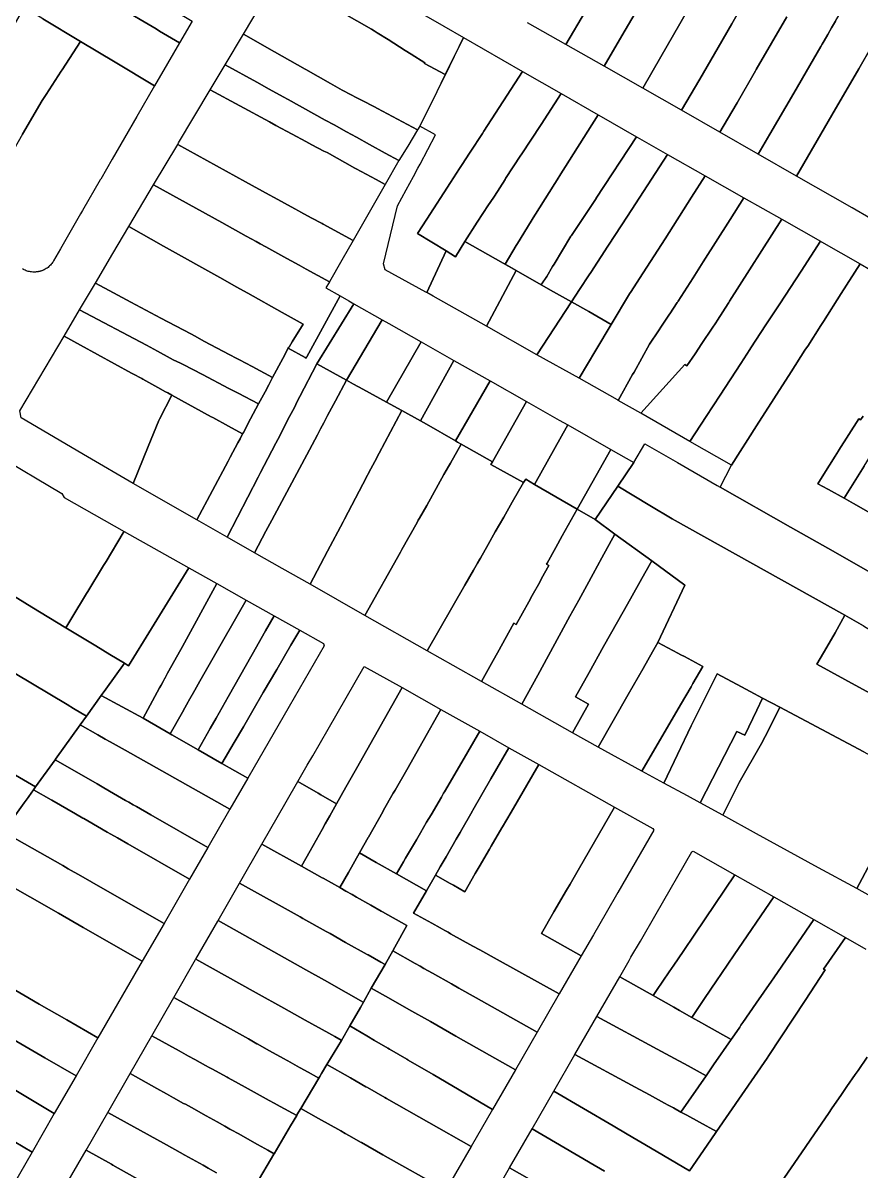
# Model space of a CAD drawing. Header units: metres. Extents: x 3 to 1005126, y 39 to 4383651.
# Drawn here: x 490792.5 to 490904.7, y 4370955.4 to 4371109.2 of the extents above; entities that cross this region are included whole.
import ezdxf

# ---------------------------------------------------------------- set-up
doc = ezdxf.new("R2010")
doc.units = ezdxf.units.M
doc.header["$MEASUREMENT"] = 0
doc.layers.add('TM_Llucmajor', color=7, linetype='Continuous')

msp = doc.modelspace()

# ---------------------------------------------------------------- linework, layer by layer
at = {"layer": 'TM_Llucmajor', "linetype": 'Continuous', "flags": 128}
for points in [[(490826.63, 4371115.44), (490829.86, 4371120.86), (490838.42, 4371116.37), (490838.63, 4371116.26), (490842.03, 4371113.41), (490842.31, 4371113.18), (490842.8, 4371112.2), (490844.04, 4371111.49), (490848.85, 4371108.73), (490851.48, 4371107.22), (490849.04, 4371102.25), (490846.26, 4371103.74), (490846.31, 4371103.84), (490844.49, 4371104.99), (490843.7, 4371105.49), (490841.4, 4371106.94), (490839.95, 4371107.86), (490839.51, 4371108.14), (490839.16, 4371108.34), (490835.24, 4371110.56), (490835.13, 4371110.62), (490826.63, 4371115.44)], [(490796.01, 4371116.86), (490795.61, 4371117.1), (490797.52, 4371120.02), (490799.53, 4371118.81), (490800.62, 4371118.16), (490802.41, 4371117.08), (490804.02, 4371116.11), (490806.53, 4371114.6), (490815.14, 4371109.42), (490813.46, 4371106.51), (490810.8, 4371108.09), (490810.33, 4371108.37), (490805.31, 4371111.35), (490804.67, 4371111.73), (490802.2, 4371113.19), (490800.65, 4371114.11), (490799.71, 4371114.67), (490798.75, 4371115.23), (490798.52, 4371115.37), (490797.76, 4371115.82), (490796.01, 4371116.86)], [(490896.07, 4371088.66), (490890.96, 4371091.59), (490892.52, 4371094.28), (490895.7, 4371099.77), (490897.86, 4371103.49), (490899.32, 4371106), (490899.5, 4371106.32), (490899.77, 4371106.79), (490900.25, 4371107.61), (490900.78, 4371108.54), (490901.29, 4371109.41), (490906, 4371117.54), (490906.64, 4371118.65), (490907.38, 4371118.22), (490909.54, 4371116.97), (490911.76, 4371115.69), (490910.86, 4371114.13), (490907.23, 4371107.88), (490906.38, 4371106.43), (490906, 4371105.77), (490904.6, 4371103.36), (490904.42, 4371103.04), (490900.8, 4371096.81), (490896.07, 4371088.66)], [(490795.18, 4371109.74), (490792.7, 4371111.24), (490794.57, 4371114.42), (490796.01, 4371116.86), (490797.76, 4371115.82), (490798.52, 4371115.37), (490798.75, 4371115.23), (490799.71, 4371114.67), (490800.65, 4371114.11), (490802.2, 4371113.19), (490804.67, 4371111.73), (490805.31, 4371111.35), (490810.33, 4371108.37), (490810.8, 4371108.09), (490813.46, 4371106.51), (490811.87, 4371103.76), (490810.12, 4371100.73), (490804.83, 4371103.92), (490800.22, 4371106.7), (490795.18, 4371109.74)], [(490819.57, 4371103.56), (490822.02, 4371107.67), (490826.18, 4371105.31), (490830.29, 4371102.98), (490830.39, 4371102.92), (490833.66, 4371101.06), (490835.25, 4371100.16), (490836.45, 4371099.54), (490837.14, 4371099.19), (490837.91, 4371098.79), (490839.59, 4371097.93), (490839.99, 4371097.72), (490845.35, 4371094.86), (490844.02, 4371092.66), (490842.84, 4371090.73), (490840.98, 4371091.75), (490838.9, 4371092.9), (490837.15, 4371093.87), (490835.81, 4371094.61), (490834.16, 4371095.52), (490832.99, 4371096.16), (490831.43, 4371097.02), (490828.03, 4371098.9), (490827.35, 4371099.27), (490825.47, 4371100.31), (490823.81, 4371101.22), (490819.57, 4371103.56)], [(490846.56, 4371073.05), (490846.54, 4371073.06), (490846.43, 4371073.12), (490841, 4371076.11), (490840.8, 4371076.91), (490842.64, 4371084.69), (490843.81, 4371086.83), (490844.79, 4371088.62), (490845.39, 4371089.71), (490845.68, 4371090.27), (490847.73, 4371094.18), (490845.66, 4371095.33), (490847.34, 4371098.74), (490849.06, 4371102.24), (490851.5, 4371107.21), (490859.41, 4371102.67), (490854.21, 4371094.68), (490854.02, 4371094.38), (490852.4, 4371091.88), (490852.3, 4371091.73), (490851.31, 4371090.2), (490850.96, 4371089.67), (490849.75, 4371087.8), (490846.56, 4371082.9), (490845.31, 4371080.98), (490849.15, 4371078.63), (490846.56, 4371073.05)], [(490817.59, 4371100.22), (490819.57, 4371103.56), (490823.81, 4371101.22), (490825.47, 4371100.31), (490827.35, 4371099.27), (490828.03, 4371098.9), (490831.43, 4371097.02), (490832.99, 4371096.16), (490834.16, 4371095.52), (490835.81, 4371094.61), (490837.15, 4371093.87), (490838.9, 4371092.9), (490840.98, 4371091.75), (490842.84, 4371090.73), (490841.01, 4371087.54), (490839.79, 4371088.2), (490837.12, 4371089.64), (490836.94, 4371089.74), (490833.22, 4371091.8), (490832.8, 4371091.99), (490831.2, 4371092.85), (490830.37, 4371093.3), (490828.54, 4371094.29), (490826.38, 4371095.46), (490825.53, 4371095.92), (490817.59, 4371100.22)], [(490849.15, 4371078.63), (490845.31, 4371080.98), (490846.56, 4371082.9), (490849.75, 4371087.8), (490850.96, 4371089.67), (490851.31, 4371090.2), (490852.3, 4371091.73), (490852.4, 4371091.88), (490854.02, 4371094.38), (490854.21, 4371094.68), (490859.41, 4371102.67), (490864.56, 4371099.72), (490861.87, 4371095.58), (490859.22, 4371091.51), (490859.18, 4371091.45), (490857.13, 4371088.32), (490857.08, 4371088.22), (490855.62, 4371085.98), (490855.06, 4371085.12), (490854.84, 4371084.79), (490853.34, 4371082.48), (490851.67, 4371079.91), (490850.43, 4371077.85), (490849.15, 4371078.63)], [(490813.22, 4371092.88), (490813.35, 4371093.1), (490817.59, 4371100.22), (490825.53, 4371095.92), (490826.38, 4371095.46), (490828.54, 4371094.29), (490830.37, 4371093.3), (490831.2, 4371092.85), (490832.8, 4371091.99), (490833.22, 4371091.8), (490836.94, 4371089.74), (490837.12, 4371089.64), (490839.79, 4371088.2), (490841.01, 4371087.54), (490836.7, 4371080.02), (490832.69, 4371082.22), (490832.55, 4371082.29), (490831.09, 4371083.09), (490829.71, 4371083.85), (490829.41, 4371084.01), (490828.89, 4371084.29), (490826.13, 4371085.81), (490825.46, 4371086.17), (490822.29, 4371087.91), (490813.22, 4371092.88)], [(490864.31, 4371088.6), (490864.25, 4371088.51), (490861.11, 4371083.55), (490861.04, 4371083.44), (490858.7, 4371079.65), (490858.53, 4371079.37), (490857.09, 4371076.88), (490857.07, 4371076.85), (490856.81, 4371076.99), (490851.67, 4371079.91), (490853.34, 4371082.48), (490854.84, 4371084.79), (490855.06, 4371085.12), (490855.62, 4371085.98), (490857.08, 4371088.22), (490857.13, 4371088.32), (490859.18, 4371091.45), (490859.22, 4371091.51), (490861.87, 4371095.58), (490864.56, 4371099.72), (490869.54, 4371096.87), (490864.31, 4371088.6)], [(490864.31, 4371088.6), (490869.54, 4371096.87), (490869.62, 4371096.82), (490874.67, 4371093.92), (490869.25, 4371085.71), (490869.23, 4371085.68), (490865.94, 4371080.7), (490865.88, 4371080.6), (490863.63, 4371076.88), (490863.42, 4371076.53), (490862.63, 4371075.23), (490861.91, 4371074.15), (490861.89, 4371074.11), (490858.56, 4371076), (490857.07, 4371076.85), (490857.09, 4371076.88), (490858.53, 4371079.37), (490858.7, 4371079.65), (490861.04, 4371083.44), (490861.11, 4371083.55), (490864.25, 4371088.51), (490864.31, 4371088.6)], [(490862.63, 4371075.23), (490863.42, 4371076.53), (490863.63, 4371076.88), (490865.88, 4371080.6), (490865.94, 4371080.7), (490869.23, 4371085.68), (490869.25, 4371085.71), (490874.67, 4371093.92), (490874.76, 4371093.87), (490878.82, 4371091.56), (490873.43, 4371083.29), (490870.89, 4371079.41), (490870.81, 4371079.27), (490868.52, 4371075.76), (490868.31, 4371075.44), (490867.04, 4371073.49), (490865.94, 4371071.82), (490863.53, 4371073.18), (490861.89, 4371074.11), (490862.63, 4371075.23)], [(490810, 4371087.48), (490813.22, 4371092.88), (490822.29, 4371087.91), (490825.46, 4371086.17), (490826.13, 4371085.81), (490828.89, 4371084.29), (490829.41, 4371084.01), (490829.71, 4371083.85), (490831.09, 4371083.09), (490832.55, 4371082.29), (490832.69, 4371082.22), (490836.7, 4371080.02), (490835.19, 4371077.38), (490833.53, 4371074.49), (490830.43, 4371076.2), (490829.48, 4371076.72), (490828.4, 4371077.32), (490827.83, 4371077.64), (490825.02, 4371079.19), (490824.25, 4371079.61), (490823.73, 4371079.9), (490822.4, 4371080.63), (490819.14, 4371082.43), (490810, 4371087.48)], [(490865.94, 4371071.82), (490867.04, 4371073.49), (490868.31, 4371075.44), (490868.52, 4371075.76), (490870.81, 4371079.27), (490870.89, 4371079.41), (490873.43, 4371083.29), (490878.82, 4371091.56), (490883.85, 4371088.7), (490882.03, 4371085.84), (490878.48, 4371080.24), (490876.03, 4371076.46), (490875.06, 4371074.95), (490873.94, 4371073.22), (490873.73, 4371072.87), (490871.28, 4371068.79), (490868.25, 4371070.51), (490865.94, 4371071.82)], [(490866.96, 4371061.58), (490869.21, 4371065.34), (490871.28, 4371068.79), (490873.73, 4371072.87), (490873.94, 4371073.22), (490875.06, 4371074.95), (490876.03, 4371076.46), (490878.48, 4371080.24), (490882.03, 4371085.84), (490883.85, 4371088.7), (490889.04, 4371085.75), (490887.18, 4371082.83), (490883.58, 4371077.16), (490882.23, 4371075.04), (490880.25, 4371071.92), (490880.18, 4371071.82), (490880.11, 4371071.72), (490879.11, 4371070.21), (490879.07, 4371070.15), (490878, 4371068.55), (490877.59, 4371067.94), (490876.39, 4371066.14), (490874.32, 4371062.42), (490874.13, 4371062.08), (490872.22, 4371058.62), (490872.1, 4371058.69), (490866.96, 4371061.58)], [(490806.68, 4371081.9), (490810, 4371087.48), (490819.14, 4371082.43), (490822.4, 4371080.63), (490823.73, 4371079.9), (490824.25, 4371079.61), (490825.02, 4371079.19), (490827.83, 4371077.64), (490828.4, 4371077.32), (490829.48, 4371076.72), (490830.43, 4371076.2), (490833.53, 4371074.49), (490833.07, 4371073.68), (490834.97, 4371072.61), (490830.53, 4371064.44), (490830.44, 4371064.28), (490830.28, 4371064.37), (490828.02, 4371065.61), (490828.11, 4371065.74), (490828.17, 4371065.83), (490828.57, 4371066.48), (490830.03, 4371068.81), (490827.2, 4371070.39), (490822.63, 4371072.96), (490821.04, 4371073.85), (490819.27, 4371074.84), (490811.34, 4371079.29), (490806.68, 4371081.9)], [(490872.22, 4371058.62), (490874.13, 4371062.08), (490874.32, 4371062.42), (490876.39, 4371066.14), (490877.59, 4371067.94), (490878, 4371068.55), (490879.07, 4371070.15), (490879.11, 4371070.21), (490880.11, 4371071.72), (490880.18, 4371071.82), (490880.25, 4371071.92), (490882.23, 4371075.04), (490883.58, 4371077.16), (490887.18, 4371082.83), (490889.04, 4371085.75), (490894.11, 4371082.87), (490887.12, 4371071.91), (490887.02, 4371071.75), (490886.92, 4371071.59), (490885.5, 4371069.36), (490885.26, 4371069), (490884.78, 4371068.28), (490883.42, 4371066.25), (490882.5, 4371064.87), (490881.41, 4371063.25), (490881.14, 4371063.41), (490875.22, 4371056.9), (490872.22, 4371058.62)], [(490802.2, 4371074.32), (490804.54, 4371078.28), (490806.68, 4371081.9), (490811.34, 4371079.29), (490819.27, 4371074.84), (490821.04, 4371073.85), (490822.63, 4371072.96), (490827.2, 4371070.39), (490830.03, 4371068.81), (490828.57, 4371066.48), (490828.17, 4371065.83), (490828.11, 4371065.74), (490828.02, 4371065.61), (490827.28, 4371064.22), (490825.93, 4371061.68), (490823.2, 4371063.14), (490821.52, 4371064.03), (490821.05, 4371064.28), (490820.22, 4371064.72), (490816.74, 4371066.57), (490815.54, 4371067.22), (490814.97, 4371067.52), (490810.97, 4371069.65), (490806.97, 4371071.78), (490804.62, 4371073.03), (490802.2, 4371074.32)], [(490875.22, 4371056.9), (490881.14, 4371063.41), (490881.41, 4371063.25), (490882.5, 4371064.87), (490883.42, 4371066.25), (490884.78, 4371068.28), (490885.26, 4371069), (490885.5, 4371069.36), (490886.92, 4371071.59), (490887.02, 4371071.75), (490887.12, 4371071.91), (490894.11, 4371082.87), (490899.29, 4371079.93), (490896.68, 4371075.92), (490893.84, 4371071.57), (490891.98, 4371068.73), (490889.98, 4371065.65), (490889.83, 4371065.42), (490888.63, 4371063.58), (490885.85, 4371059.32), (490883.97, 4371056.44), (490881.81, 4371053.12), (490875.22, 4371056.9)], [(490851.67, 4371079.91), (490856.81, 4371076.99), (490858.56, 4371076), (490854.56, 4371068.55), (490847.43, 4371072.56), (490846.56, 4371073.05), (490849.15, 4371078.63), (490850.43, 4371077.85), (490851.67, 4371079.91)], [(490881.81, 4371053.12), (490883.97, 4371056.44), (490885.85, 4371059.32), (490888.63, 4371063.58), (490889.83, 4371065.42), (490889.98, 4371065.65), (490891.98, 4371068.73), (490893.84, 4371071.57), (490896.68, 4371075.92), (490899.29, 4371079.93), (490899.44, 4371079.84), (490904.61, 4371076.91), (490902.06, 4371072.93), (490899.68, 4371069.2), (490899.33, 4371068.65), (490897.58, 4371065.9), (490897.42, 4371065.66), (490897.21, 4371065.33), (490895.35, 4371062.43), (490890.73, 4371055.21), (490889.56, 4371053.37), (490888.53, 4371051.77), (490887.36, 4371049.94), (490881.81, 4371053.12)], [(490854.56, 4371068.55), (490858.56, 4371076), (490861.89, 4371074.11), (490863.53, 4371073.18), (490865.94, 4371071.82), (490861.33, 4371064.74), (490854.56, 4371068.55)], [(490800.08, 4371070.73), (490802.2, 4371074.32), (490804.62, 4371073.03), (490806.97, 4371071.78), (490810.97, 4371069.65), (490814.97, 4371067.52), (490815.54, 4371067.22), (490816.74, 4371066.57), (490820.22, 4371064.72), (490821.05, 4371064.28), (490821.52, 4371064.03), (490823.2, 4371063.14), (490825.93, 4371061.68), (490825.42, 4371060.71), (490824.92, 4371059.77), (490824.05, 4371058.14), (490821.31, 4371059.58), (490820.07, 4371060.23), (490816.56, 4371062.08), (490813.97, 4371063.43), (490813.62, 4371063.61), (490812.63, 4371064.05), (490812.22, 4371064.27), (490810.53, 4371065.2), (490809.04, 4371066.03), (490800.08, 4371070.73)], [(490815.8, 4371042.61), (490819.98, 4371050.47), (490820.27, 4371051.01), (490821.29, 4371052.95), (490821.57, 4371053.46), (490821.92, 4371054.12), (490822.02, 4371054.31), (490822.99, 4371056.13), (490824.05, 4371058.14), (490824.92, 4371059.77), (490825.42, 4371060.71), (490825.93, 4371061.68), (490827.28, 4371064.22), (490828.02, 4371065.61), (490830.28, 4371064.37), (490830.44, 4371064.28), (490830.53, 4371064.44), (490834.97, 4371072.61), (490836.13, 4371071.95), (490836.81, 4371071.57), (490831.86, 4371063.5), (490829.59, 4371059.12), (490829.24, 4371058.45), (490828.84, 4371057.68), (490828.41, 4371056.85), (490827.99, 4371056.04), (490827.74, 4371055.56), (490826.61, 4371053.38), (490826.36, 4371052.9), (490825.29, 4371050.83), (490824.32, 4371048.96), (490823.99, 4371048.34), (490819.83, 4371040.31), (490815.8, 4371042.61)], [(490831.86, 4371063.5), (490836.81, 4371071.57), (490840.59, 4371069.42), (490835.83, 4371061.32), (490831.86, 4371063.5)], [(490861.33, 4371064.74), (490865.94, 4371071.82), (490868.25, 4371070.51), (490871.28, 4371068.79), (490869.21, 4371065.34), (490866.96, 4371061.58), (490861.33, 4371064.74)], [(490798, 4371067.23), (490800.08, 4371070.73), (490809.04, 4371066.03), (490810.53, 4371065.2), (490812.22, 4371064.27), (490812.63, 4371064.05), (490813.62, 4371063.61), (490813.97, 4371063.43), (490816.56, 4371062.08), (490820.07, 4371060.23), (490821.31, 4371059.58), (490824.05, 4371058.14), (490822.99, 4371056.13), (490822.02, 4371054.31), (490821.92, 4371054.12), (490820.01, 4371055.17), (490817.92, 4371056.31), (490817.72, 4371056.42), (490812.44, 4371059.31), (490811.88, 4371059.62), (490811.58, 4371059.78), (490810.56, 4371060.34), (490808.54, 4371061.45), (490808.4, 4371061.53), (490807.23, 4371062.17), (490807.04, 4371062.28), (490800.19, 4371066.03), (490798, 4371067.23)], [(490835.83, 4371061.32), (490840.59, 4371069.42), (490841.47, 4371068.92), (490845.84, 4371066.45), (490841.18, 4371058.38), (490838.03, 4371060.11), (490836.78, 4371060.8), (490835.83, 4371061.32)], [(490902.45, 4371045.5), (490905.13, 4371049.81), (490906, 4371051.21), (490906.22, 4371051.57), (490906.4, 4371051.85), (490907.26, 4371053.23), (490908.11, 4371054.59), (490909.05, 4371056.1), (490911.97, 4371060.8), (490912.24, 4371060.63), (490917.76, 4371069.45), (490924.33, 4371065.69), (490919.32, 4371057.91), (490916.28, 4371053.2), (490915.56, 4371052.09), (490914.02, 4371049.7), (490912.65, 4371047.58), (490910.16, 4371043.72), (490908.97, 4371041.87), (490906, 4371043.52), (490903.69, 4371044.81), (490902.45, 4371045.5)], [(490801.15, 4371051.07), (490792.26, 4371056.3), (490792.09, 4371057.23), (490798, 4371067.23), (490800.19, 4371066.03), (490807.04, 4371062.28), (490807.23, 4371062.17), (490808.4, 4371061.53), (490808.54, 4371061.45), (490810.56, 4371060.34), (490811.58, 4371059.78), (490811.88, 4371059.62), (490812.44, 4371059.31), (490810.77, 4371056.09), (490810.69, 4371055.93), (490809.29, 4371052.46), (490807.27, 4371047.47), (490801.15, 4371051.07)], [(490841.18, 4371058.38), (490845.84, 4371066.45), (490850.19, 4371063.98), (490845.71, 4371055.89), (490843.22, 4371057.26), (490841.18, 4371058.38)], [(490819.83, 4371040.31), (490823.99, 4371048.34), (490824.32, 4371048.96), (490825.29, 4371050.83), (490826.36, 4371052.9), (490826.61, 4371053.38), (490827.74, 4371055.56), (490827.99, 4371056.04), (490828.41, 4371056.85), (490828.84, 4371057.68), (490829.24, 4371058.45), (490829.59, 4371059.12), (490831.86, 4371063.5), (490835.83, 4371061.32), (490834.36, 4371058.57), (490833.3, 4371056.58), (490832.78, 4371055.61), (490832.35, 4371054.81), (490831.92, 4371054), (490830.5, 4371051.33), (490828.18, 4371047), (490825.82, 4371042.58), (490825.03, 4371041.09), (490823.5, 4371038.22), (490819.83, 4371040.31)], [(490845.71, 4371055.89), (490850.19, 4371063.98), (490855.07, 4371061.22), (490850.42, 4371053.2), (490846.53, 4371055.42), (490845.71, 4371055.89)], [(490823.5, 4371038.22), (490825.03, 4371041.09), (490825.82, 4371042.58), (490828.18, 4371047), (490830.5, 4371051.33), (490831.92, 4371054), (490832.35, 4371054.81), (490832.78, 4371055.61), (490833.3, 4371056.58), (490834.36, 4371058.57), (490835.83, 4371061.32), (490836.78, 4371060.8), (490838.03, 4371060.11), (490841.18, 4371058.38), (490843.22, 4371057.26), (490840.21, 4371051.55), (490839.62, 4371050.44), (490839.09, 4371049.43), (490838.25, 4371047.84), (490838.22, 4371047.78), (490838.01, 4371047.38), (490835.56, 4371042.73), (490835.36, 4371042.35), (490833.29, 4371038.43), (490830.95, 4371033.99), (490827.19, 4371036.12), (490823.5, 4371038.22)], [(490850.42, 4371053.2), (490855.07, 4371061.22), (490859.91, 4371058.48), (490855.36, 4371050.37), (490851.17, 4371052.77), (490850.7, 4371053.04), (490850.42, 4371053.2)], [(490807.27, 4371047.47), (490809.29, 4371052.46), (490810.69, 4371055.93), (490810.77, 4371056.09), (490812.44, 4371059.31), (490817.72, 4371056.42), (490817.92, 4371056.31), (490820.01, 4371055.17), (490821.92, 4371054.12), (490821.57, 4371053.46), (490821.29, 4371052.95), (490820.27, 4371051.01), (490819.98, 4371050.47), (490815.8, 4371042.61), (490807.27, 4371047.47)], [(490830.95, 4371033.99), (490833.29, 4371038.43), (490835.36, 4371042.35), (490835.56, 4371042.73), (490838.01, 4371047.38), (490838.22, 4371047.78), (490838.25, 4371047.84), (490839.09, 4371049.43), (490839.62, 4371050.44), (490840.21, 4371051.55), (490843.22, 4371057.26), (490845.71, 4371055.89), (490846.53, 4371055.42), (490850.42, 4371053.2), (490850.7, 4371053.04), (490851.17, 4371052.77), (490849.73, 4371050.21), (490849.49, 4371049.78), (490848.87, 4371048.68), (490846.56, 4371044.56), (490846.08, 4371043.71), (490845.59, 4371042.83), (490845.44, 4371042.57), (490845.28, 4371042.28), (490843.24, 4371038.66), (490843.04, 4371038.3), (490838.28, 4371029.82), (490830.95, 4371033.99)], [(490855.17, 4371050.04), (490855.36, 4371050.37), (490859.91, 4371058.48), (490864.31, 4371055.98), (490865.46, 4371055.33), (490861, 4371047.37), (490859.82, 4371048.05), (490859.52, 4371047.6), (490855.17, 4371050.04)], [(490861, 4371047.37), (490865.46, 4371055.33), (490871.23, 4371052.06), (490866.7, 4371044.06), (490861, 4371047.37)], [(490838.28, 4371029.82), (490843.04, 4371038.3), (490843.24, 4371038.66), (490845.28, 4371042.28), (490845.44, 4371042.57), (490845.59, 4371042.83), (490846.08, 4371043.71), (490846.56, 4371044.56), (490848.87, 4371048.68), (490849.49, 4371049.78), (490849.73, 4371050.21), (490851.17, 4371052.77), (490855.36, 4371050.37), (490855.17, 4371050.04), (490859.52, 4371047.6), (490858.02, 4371044.98), (490856.88, 4371042.98), (490855.75, 4371040.99), (490854.78, 4371039.3), (490853.75, 4371037.49), (490853.66, 4371037.34), (490853.36, 4371036.82), (490852.83, 4371035.89), (490851.66, 4371033.85), (490846.64, 4371025.06), (490838.28, 4371029.82)], [(490790.14, 4371033.1), (490781.04, 4371038.7), (490785.14, 4371045.54), (490788.65, 4371051.38), (490788.94, 4371051.33), (490797.7, 4371046.16), (490798, 4371045.62), (490806.06, 4371041.07), (490805.93, 4371040.86), (490803.63, 4371037.04), (490803.31, 4371036.52), (490801.2, 4371033.04), (490801.02, 4371032.75), (490800.09, 4371031.21), (490800, 4371031.06), (490798.25, 4371028.17), (490793.69, 4371030.94), (490790.29, 4371033.01), (490790.14, 4371033.1)], [(490866.7, 4371044.06), (490871.23, 4371052.06), (490874.31, 4371050.32), (490872.14, 4371047.13), (490869.1, 4371042.67), (490866.7, 4371044.06)], [(490846.64, 4371025.06), (490851.66, 4371033.85), (490852.83, 4371035.89), (490853.36, 4371036.82), (490853.66, 4371037.34), (490853.75, 4371037.49), (490854.78, 4371039.3), (490855.75, 4371040.99), (490856.88, 4371042.98), (490858.02, 4371044.98), (490859.52, 4371047.6), (490859.82, 4371048.05), (490861, 4371047.37), (490866.7, 4371044.06), (490864.71, 4371040.46), (490863.86, 4371038.92), (490862.7, 4371036.82), (490862.61, 4371036.66), (490862.92, 4371036.49), (490861.95, 4371034.74), (490861.7, 4371034.29), (490860.7, 4371032.49), (490860.24, 4371031.65), (490858.54, 4371028.59), (490858.23, 4371028.77), (490856.04, 4371024.8), (490855.48, 4371023.79), (490853.92, 4371020.96), (490850.11, 4371023.11), (490846.64, 4371025.06)], [(490853.92, 4371020.96), (490855.48, 4371023.79), (490856.04, 4371024.8), (490858.23, 4371028.77), (490858.54, 4371028.59), (490860.24, 4371031.65), (490860.7, 4371032.49), (490861.7, 4371034.29), (490861.95, 4371034.74), (490862.92, 4371036.49), (490862.61, 4371036.66), (490862.7, 4371036.82), (490863.86, 4371038.92), (490864.71, 4371040.46), (490866.7, 4371044.06), (490869.1, 4371042.67), (490871.76, 4371040.72), (490870.02, 4371037.53), (490868.85, 4371035.39), (490867.99, 4371033.81), (490866.93, 4371031.88), (490865.74, 4371029.7), (490861.43, 4371021.82), (490859.3, 4371017.92), (490853.92, 4371020.96)], [(490802.25, 4371025.74), (490798.25, 4371028.17), (490800, 4371031.06), (490800.09, 4371031.21), (490801.02, 4371032.75), (490801.2, 4371033.04), (490803.31, 4371036.52), (490803.63, 4371037.04), (490805.93, 4371040.86), (490806.06, 4371041.07), (490814.71, 4371036.18), (490809.71, 4371028.05), (490806.65, 4371023.06), (490806.08, 4371023.41), (490804.14, 4371024.59), (490802.25, 4371025.74)], [(490859.3, 4371017.92), (490861.43, 4371021.82), (490865.74, 4371029.7), (490866.93, 4371031.88), (490867.99, 4371033.81), (490868.85, 4371035.39), (490870.02, 4371037.53), (490871.76, 4371040.72), (490876.69, 4371037.11), (490875.78, 4371035.49), (490873.43, 4371031.31), (490872.11, 4371028.97), (490870.25, 4371025.66), (490868.3, 4371022.18), (490866.47, 4371018.93), (490868.23, 4371017.94), (490866.07, 4371014.11), (490859.3, 4371017.92)], [(490781.39, 4371027.98), (490776.34, 4371030.97), (490781.04, 4371038.7), (490790.14, 4371033.1), (490790.29, 4371033.01), (490793.69, 4371030.94), (490798.25, 4371028.17), (490802.25, 4371025.74), (490804.14, 4371024.59), (490806.08, 4371023.41), (490803.58, 4371019.92), (490802.99, 4371019.1), (490801.01, 4371016.34), (490799.29, 4371017.36), (490798.41, 4371017.88), (490789.1, 4371023.4), (490785.21, 4371025.71), (490781.39, 4371027.98)], [(490866.07, 4371014.11), (490868.23, 4371017.94), (490866.47, 4371018.93), (490868.3, 4371022.18), (490870.25, 4371025.66), (490872.11, 4371028.97), (490873.43, 4371031.31), (490875.78, 4371035.49), (490876.69, 4371037.11), (490881.12, 4371033.88), (490877.52, 4371026.18), (490876.81, 4371024.93), (490875.53, 4371022.69), (490873.55, 4371019.22), (490869.53, 4371012.16), (490866.07, 4371014.11)], [(490808.58, 4371016.06), (490802.99, 4371019.1), (490803.58, 4371019.92), (490806.08, 4371023.41), (490806.65, 4371023.06), (490809.71, 4371028.05), (490814.71, 4371036.18), (490818.46, 4371034.07), (490813.85, 4371025.67), (490812.44, 4371023.1), (490811.87, 4371022.06), (490811, 4371020.47), (490810.8, 4371020.1), (490808.58, 4371016.06)], [(490810.31, 4371015.06), (490808.58, 4371016.06), (490810.8, 4371020.1), (490811, 4371020.47), (490811.81, 4371021.95), (490811.87, 4371022.06), (490812.44, 4371023.1), (490813.85, 4371025.67), (490818.46, 4371034.07), (490822.38, 4371031.88), (490817.61, 4371023.5), (490816.2, 4371021.01), (490815.5, 4371019.79), (490814.67, 4371018.32), (490814.62, 4371018.23), (490814.17, 4371017.43), (490813.85, 4371016.87), (490812.21, 4371013.97), (490810.31, 4371015.06)], [(490779.21, 4371015.58), (490775.4, 4371017.8), (490770.12, 4371020.88), (490776.34, 4371030.97), (490781.39, 4371027.98), (490785.21, 4371025.71), (490789.1, 4371023.4), (490798.41, 4371017.88), (490799.29, 4371017.36), (490801.01, 4371016.34), (490800.15, 4371015.15), (490796.85, 4371010.55), (490796.8, 4371010.48), (490794.2, 4371006.85), (490790.44, 4371009.04), (490789.37, 4371009.66), (490788.11, 4371010.4), (490785.48, 4371011.93), (490783.11, 4371013.31), (490779.21, 4371015.58)], [(490812.46, 4371013.83), (490812.21, 4371013.97), (490813.85, 4371016.87), (490814.17, 4371017.43), (490814.62, 4371018.23), (490814.67, 4371018.32), (490815.5, 4371019.79), (490816.2, 4371021.01), (490817.61, 4371023.5), (490822.38, 4371031.88), (490826.13, 4371029.77), (490825, 4371027.77), (490823.2, 4371024.6), (490819.97, 4371018.91), (490818.77, 4371016.79), (490818.36, 4371016.07), (490817.58, 4371014.69), (490815.95, 4371011.82), (490812.46, 4371013.83)], [(490819.15, 4371009.98), (490815.95, 4371011.82), (490817.58, 4371014.69), (490818.36, 4371016.07), (490818.77, 4371016.79), (490819.97, 4371018.91), (490823.2, 4371024.6), (490825, 4371027.77), (490826.13, 4371029.77), (490829.56, 4371027.85), (490828.39, 4371025.84), (490826.48, 4371022.56), (490824.68, 4371019.47), (490823.28, 4371017.07), (490822.02, 4371014.91), (490820.8, 4371012.81), (490819.15, 4371009.98)], [(490898.81, 4371023.27), (490900.13, 4371025.58), (490901.23, 4371027.5), (490902.56, 4371029.83), (490905.06, 4371028.4), (490906, 4371027.86), (490908.99, 4371026.15), (490910.9, 4371025.05), (490911.29, 4371024.83), (490912.26, 4371024.27), (490915.15, 4371022.61), (490927.44, 4371015.59), (490924.16, 4371009.42), (490921.91, 4371010.65), (490911.94, 4371016.09), (490911.57, 4371016.3), (490910.54, 4371016.86), (490906, 4371019.34), (490904.4, 4371020.21), (490898.81, 4371023.27)], [(490822.6, 4371008), (490819.15, 4371009.98), (490820.8, 4371012.81), (490822.02, 4371014.91), (490823.28, 4371017.07), (490824.68, 4371019.47), (490826.48, 4371022.56), (490828.39, 4371025.84), (490829.56, 4371027.85), (490832.73, 4371026.07), (490832.82, 4371025.72), (490828.14, 4371017.61), (490822.6, 4371008)], [(490869.53, 4371012.16), (490873.55, 4371019.22), (490875.53, 4371022.69), (490876.81, 4371024.93), (490877.52, 4371026.18), (490880.17, 4371024.78), (490880.6, 4371024.55), (490881.07, 4371024.3), (490883.54, 4371022.99), (490882.2, 4371020.69), (490881.95, 4371020.27), (490880.55, 4371017.86), (490875.37, 4371008.96), (490869.53, 4371012.16)], [(490832.02, 4371006), (490829.32, 4371007.55), (490830.58, 4371009.74), (490831.31, 4371011.01), (490833.36, 4371014.58), (490838.19, 4371022.99), (490843.26, 4371020.14), (490837.17, 4371009.33), (490836.45, 4371008.06), (490835.74, 4371006.79), (490834.49, 4371004.58), (490832.39, 4371005.79), (490832.02, 4371006)], [(490878.33, 4371007.34), (490881.97, 4371015.02), (490882.82, 4371016.73), (490885.44, 4371021.98), (490888.71, 4371020.24), (490889.88, 4371019.62), (490891.53, 4371018.74), (490890.76, 4371017.13), (490889.15, 4371013.76), (490888.1, 4371014.27), (490883.18, 4371004.7), (490881.47, 4371005.63), (490878.33, 4371007.34)], [(490780.49, 4371007.78), (490766.94, 4371015.88), (490770.12, 4371020.88), (490775.4, 4371017.8), (490779.21, 4371015.58), (490783.11, 4371013.31), (490785.48, 4371011.93), (490788.11, 4371010.4), (490789.37, 4371009.66), (490790.44, 4371009.04), (490794.2, 4371006.85), (490793.92, 4371006.47), (490793.29, 4371005.58), (490793.19, 4371005.44), (490792.67, 4371004.72), (490790.55, 4371001.77), (490783.3, 4371006.1), (490782.96, 4371006.31), (490782.21, 4371006.76), (490780.49, 4371007.78)], [(490834.91, 4370993.35), (490832.68, 4370994.6), (490832.55, 4370994.67), (490829.78, 4370996.23), (490830.94, 4370998.29), (490832.55, 4371001.14), (490832.99, 4371001.92), (490833.58, 4371002.97), (490834.49, 4371004.58), (490835.74, 4371006.79), (490836.45, 4371008.06), (490837.17, 4371009.33), (490843.26, 4371020.14), (490848.47, 4371017.22), (490846.09, 4371013.03), (490843.88, 4371009.14), (490842.33, 4371006.41), (490842.09, 4371005.99), (490840.8, 4371003.71), (490840.69, 4371003.52), (490838.75, 4371000.11), (490838.72, 4371000.05), (490837.55, 4370998), (490836.07, 4370995.4), (490834.91, 4370993.35)], [(490802.53, 4371013.81), (490800.15, 4371015.15), (490801.01, 4371016.34), (490802.99, 4371019.1), (490808.58, 4371016.06), (490810.31, 4371015.06), (490812.21, 4371013.97), (490812.46, 4371013.83), (490815.95, 4371011.82), (490819.15, 4371009.98), (490822.6, 4371008), (490820.2, 4371003.85), (490806.18, 4371011.75), (490804.18, 4371012.88), (490803.52, 4371013.25), (490802.53, 4371013.81)], [(490883.18, 4371004.7), (490888.1, 4371014.27), (490889.15, 4371013.76), (490890.76, 4371017.13), (490891.53, 4371018.74), (490893.86, 4371017.51), (490892.35, 4371014.54), (490891.4, 4371012.66), (490888.39, 4371007.42), (490887.49, 4371005.64), (490886.19, 4371003.04), (490883.18, 4371004.7)], [(490839.79, 4370996.73), (490837.55, 4370998), (490838.72, 4371000.05), (490838.75, 4371000.11), (490840.69, 4371003.52), (490840.8, 4371003.71), (490842.09, 4371005.99), (490842.33, 4371006.41), (490843.88, 4371009.14), (490846.09, 4371013.03), (490848.47, 4371017.22), (490853.67, 4371014.29), (490851.25, 4371010.14), (490848.95, 4371006.2), (490848.82, 4371005.99), (490848.53, 4371005.49), (490847.14, 4371003.11), (490846.55, 4371002.11), (490845.73, 4371000.69), (490845.18, 4370999.75), (490844.66, 4370998.87), (490843.74, 4370997.29), (490843.47, 4370996.83), (490842.51, 4370995.19), (490839.79, 4370996.73)], [(490886.19, 4371003.04), (490887.49, 4371005.64), (490888.39, 4371007.42), (490891.4, 4371012.66), (490892.35, 4371014.54), (490893.86, 4371017.51), (490905.08, 4371011.56), (490906, 4371011.07), (490907.06, 4371010.51), (490908.55, 4371009.72), (490912, 4371007.89), (490908.93, 4371002.15), (490908.6, 4371001.53), (490906, 4370996.67), (490904.15, 4370993.22), (490899.03, 4370996.02), (490890.72, 4371000.56), (490886.19, 4371003.04)], [(490799.71, 4371008.81), (490796.8, 4371010.48), (490796.85, 4371010.55), (490800.15, 4371015.15), (490802.53, 4371013.81), (490803.52, 4371013.25), (490804.18, 4371012.88), (490806.18, 4371011.75), (490820.2, 4371003.85), (490817.24, 4370998.72), (490809.63, 4371003.1), (490807.69, 4371004.21), (490807.27, 4371004.45), (490806.7, 4371004.78), (490806.25, 4371005.04), (490804.63, 4371005.97), (490803.35, 4371006.71), (490802.43, 4371007.24), (490799.71, 4371008.81)], [(490846.52, 4370992.91), (490842.51, 4370995.19), (490843.47, 4370996.83), (490843.74, 4370997.29), (490844.66, 4370998.87), (490845.18, 4370999.75), (490845.73, 4371000.69), (490846.55, 4371002.11), (490847.14, 4371003.11), (490848.53, 4371005.49), (490848.82, 4371005.99), (490848.95, 4371006.2), (490851.25, 4371010.14), (490853.67, 4371014.29), (490857.57, 4371012.1), (490855.17, 4371007.94), (490852.75, 4371003.73), (490852.7, 4371003.65), (490852.47, 4371003.25), (490851.27, 4371001.16), (490851.04, 4371000.76), (490850.52, 4370999.86), (490849.16, 4370997.5), (490848.37, 4370996.13), (490847.74, 4370995.03), (490846.52, 4370992.91)], [(490849.7, 4370993.92), (490847.74, 4370995.03), (490848.37, 4370996.13), (490849.16, 4370997.5), (490850.52, 4370999.86), (490851.04, 4371000.76), (490851.27, 4371001.16), (490852.47, 4371003.25), (490852.7, 4371003.65), (490852.75, 4371003.73), (490855.17, 4371007.94), (490857.57, 4371012.1), (490861.56, 4371009.86), (490857.86, 4371003.48), (490856.71, 4371001.5), (490856.63, 4371001.37), (490855.21, 4370998.93), (490854.97, 4370998.52), (490853.58, 4370996.12), (490853.06, 4370995.23), (490851.66, 4370992.81), (490850.13, 4370993.68), (490849.7, 4370993.92)], [(490796.37, 4371005.07), (490796.29, 4371005.11), (490793.92, 4371006.47), (490794.2, 4371006.85), (490796.8, 4371010.48), (490799.71, 4371008.81), (490802.43, 4371007.24), (490803.35, 4371006.71), (490804.63, 4371005.97), (490806.25, 4371005.04), (490806.7, 4371004.78), (490807.27, 4371004.45), (490807.69, 4371004.21), (490809.63, 4371003.1), (490817.24, 4370998.72), (490814.79, 4370994.48), (490806.55, 4370999.21), (490805.17, 4371000.01), (490804.29, 4371000.51), (490803.8, 4371000.79), (490801.19, 4371002.29), (490800.66, 4371002.6), (490800.53, 4371002.67), (490799.56, 4371003.23), (490796.37, 4371005.07)], [(490847.25, 4370988.59), (490844.81, 4370989.94), (490846.52, 4370992.91), (490847.74, 4370995.03), (490849.7, 4370993.92), (490850.13, 4370993.68), (490851.66, 4370992.81), (490853.06, 4370995.23), (490853.58, 4370996.12), (490854.97, 4370998.52), (490855.21, 4370998.93), (490856.63, 4371001.37), (490856.71, 4371001.5), (490857.86, 4371003.48), (490861.56, 4371009.86), (490871.71, 4371004.15), (490866.85, 4370995.71), (490865.75, 4370993.8), (490865.29, 4370993), (490863.6, 4370990.1), (490861.93, 4370987.23), (490867.25, 4370984.2), (490864.31, 4370979.12), (490856, 4370983.73), (490853.69, 4370985.01), (490852.75, 4370985.53), (490849.77, 4370987.18), (490849.42, 4370987.38), (490848.99, 4370987.62), (490848.38, 4370987.96), (490847.25, 4370988.59)], [(490904.15, 4370993.22), (490906, 4370996.67), (490908.6, 4371001.53), (490908.93, 4371002.15), (490912, 4371007.89), (490915.62, 4371005.97), (490914.85, 4371004.52), (490914.2, 4371003.3), (490914.08, 4371003.07), (490913.66, 4371002.29), (490913.47, 4371001.93), (490912.55, 4371000.21), (490907.76, 4370991.24), (490906, 4370992.21), (490904.15, 4370993.22)], [(490790.66, 4371000.4), (490789.88, 4371000.84), (490790.55, 4371001.77), (490792.67, 4371004.72), (490793.19, 4371005.44), (490793.29, 4371005.58), (490793.92, 4371006.47), (490796.29, 4371005.11), (490796.37, 4371005.07), (490799.56, 4371003.23), (490800.53, 4371002.67), (490800.66, 4371002.6), (490801.19, 4371002.29), (490803.8, 4371000.79), (490804.29, 4371000.51), (490805.17, 4371000.01), (490806.55, 4370999.21), (490814.79, 4370994.48), (490811.39, 4370988.57), (490803.2, 4370993.24), (490800.25, 4370994.93), (490798.58, 4370995.88), (490797.83, 4370996.31), (490790.66, 4371000.4)], [(490829.78, 4370996.23), (490824.51, 4370999.19), (490827.75, 4371004.83), (490829.32, 4371007.55), (490832.02, 4371006), (490832.39, 4371005.79), (490834.49, 4371004.58), (490833.58, 4371002.97), (490832.99, 4371001.92), (490832.55, 4371001.14), (490830.94, 4370998.29), (490829.78, 4370996.23)], [(490867.25, 4370984.2), (490861.93, 4370987.23), (490863.6, 4370990.1), (490865.29, 4370993), (490865.75, 4370993.8), (490866.85, 4370995.71), (490871.71, 4371004.15), (490876.86, 4371001.26), (490876.98, 4371001.04), (490872.17, 4370992.71), (490870.58, 4370989.96), (490868.89, 4370987.04), (490867.25, 4370984.2)], [(490789.6, 4370994.32), (490786.28, 4370996.22), (490786.9, 4370997.11), (490787.37, 4370997.92), (490789.88, 4371000.84), (490790.66, 4371000.4), (490797.83, 4370996.31), (490798.58, 4370995.88), (490800.25, 4370994.93), (490803.2, 4370993.24), (490811.39, 4370988.57), (490808.47, 4370983.51), (490800.58, 4370988.03), (490797.27, 4370989.93), (490789.6, 4370994.32)], [(490833.21, 4370987.42), (490833.09, 4370987.49), (490829.96, 4370989.24), (490829.62, 4370989.43), (490821.51, 4370993.97), (490824.51, 4370999.19), (490829.78, 4370996.23), (490832.55, 4370994.67), (490832.68, 4370994.6), (490834.91, 4370993.35), (490835.75, 4370992.88), (490836.57, 4370992.42), (490837.16, 4370992.08), (490839.06, 4370991.01), (490840.48, 4370990.21), (490840.65, 4370990.12), (490843.92, 4370988.28), (490842.28, 4370985.36), (490842.02, 4370984.89), (490840.99, 4370983.07), (490840.41, 4370983.39), (490838.72, 4370984.34), (490838.61, 4370984.39), (490835.71, 4370986.02), (490833.63, 4370987.19), (490833.21, 4370987.42)], [(490836.57, 4370992.42), (490835.75, 4370992.88), (490834.91, 4370993.35), (490836.07, 4370995.4), (490837.55, 4370998), (490839.79, 4370996.73), (490842.51, 4370995.19), (490846.52, 4370992.91), (490844.81, 4370989.94), (490847.25, 4370988.59), (490848.38, 4370987.96), (490848.99, 4370987.62), (490849.42, 4370987.38), (490849.77, 4370987.18), (490852.75, 4370985.53), (490853.69, 4370985.01), (490856, 4370983.73), (490864.31, 4370979.12), (490861.34, 4370973.98), (490853.2, 4370978.58), (490850.85, 4370979.9), (490849.88, 4370980.45), (490847.34, 4370981.89), (490846.18, 4370982.54), (490845.67, 4370982.83), (490845.04, 4370983.19), (490842.02, 4370984.89), (490842.28, 4370985.36), (490843.92, 4370988.28), (490840.65, 4370990.12), (490840.48, 4370990.21), (490839.06, 4370991.01), (490837.16, 4370992.08), (490836.57, 4370992.42)], [(490872.41, 4370981.42), (490873.67, 4370983.61), (490873.91, 4370984.02), (490875.17, 4370986.2), (490877.27, 4370989.84), (490882.08, 4370998.17), (490882.24, 4370998.24), (490887.83, 4370995.07), (490882.45, 4370987.12), (490880.89, 4370984.82), (490879.64, 4370982.97), (490879.03, 4370982.06), (490877.35, 4370979.58), (490876.89, 4370978.89), (490876.07, 4370979.36), (490872.41, 4370981.42)], [(490792.61, 4370978.96), (490779.37, 4370986.62), (490780, 4370987.44), (490781.72, 4370989.7), (490784.95, 4370993.93), (490785.47, 4370994.61), (490786.28, 4370996.22), (490789.6, 4370994.32), (490797.27, 4370989.93), (490800.58, 4370988.03), (490808.47, 4370983.51), (490802.53, 4370973.22), (490798.37, 4370975.63), (490794.68, 4370977.76), (490792.61, 4370978.96)], [(490839.14, 4370979.89), (490838.08, 4370978), (490838.06, 4370978.01), (490835.77, 4370979.3), (490832.86, 4370980.94), (490830.37, 4370982.34), (490818.63, 4370988.96), (490821.51, 4370993.97), (490829.62, 4370989.43), (490829.96, 4370989.24), (490833.09, 4370987.49), (490833.21, 4370987.42), (490833.63, 4370987.19), (490835.71, 4370986.02), (490838.61, 4370984.39), (490838.72, 4370984.34), (490840.41, 4370983.39), (490840.99, 4370983.07), (490839.14, 4370979.89)], [(490876.89, 4370978.89), (490877.35, 4370979.58), (490879.03, 4370982.06), (490879.64, 4370982.97), (490880.89, 4370984.82), (490882.45, 4370987.12), (490887.83, 4370995.07), (490893.02, 4370992.12), (490887.73, 4370984.34), (490886.05, 4370981.86), (490885.95, 4370981.71), (490885.46, 4370980.99), (490883.68, 4370978.37), (490882.05, 4370975.98), (490880.42, 4370976.9), (490879.66, 4370977.33), (490876.89, 4370978.89)], [(490882.05, 4370975.98), (490883.68, 4370978.37), (490885.46, 4370980.99), (490885.95, 4370981.71), (490886.05, 4370981.86), (490887.73, 4370984.34), (490893.02, 4370992.12), (490898.4, 4370989.07), (490893.03, 4370981.29), (490892.71, 4370980.82), (490890.69, 4370977.9), (490888.88, 4370975.27), (490888.64, 4370974.92), (490888.47, 4370974.68), (490887.45, 4370973.2), (490887.32, 4370973.02), (490883.68, 4370975.06), (490883.35, 4370975.25), (490882.05, 4370975.98)], [(490838.06, 4370978.01), (490838.08, 4370978), (490837.68, 4370977.3), (490836.29, 4370974.86), (490835.17, 4370972.9), (490835.11, 4370972.93), (490834.27, 4370973.4), (490833.44, 4370973.87), (490830.31, 4370975.6), (490827.44, 4370977.21), (490823.75, 4370979.27), (490815.66, 4370983.78), (490818.58, 4370988.87), (490818.63, 4370988.96), (490830.37, 4370982.34), (490832.86, 4370980.94), (490835.77, 4370979.3), (490838.06, 4370978.01)], [(490880.61, 4370963.29), (490883.97, 4370968.16), (490884.62, 4370969.1), (490884.98, 4370969.62), (490887.32, 4370973.02), (490887.45, 4370973.2), (490888.47, 4370974.68), (490888.64, 4370974.92), (490888.88, 4370975.27), (490890.69, 4370977.9), (490892.71, 4370980.82), (490893.03, 4370981.29), (490898.4, 4370989.07), (490902.62, 4370986.68), (490899.71, 4370982.44), (490899.91, 4370982.33), (490897.22, 4370978.23), (490892.38, 4370970.86), (490892.15, 4370970.52), (490885.38, 4370960.7), (490883.07, 4370961.95), (490881.39, 4370962.86), (490880.61, 4370963.29)], [(490841.44, 4370978.59), (490839.14, 4370979.89), (490840.99, 4370983.07), (490842.02, 4370984.89), (490845.04, 4370983.19), (490845.67, 4370982.83), (490846.18, 4370982.54), (490847.34, 4370981.89), (490849.88, 4370980.45), (490850.85, 4370979.9), (490853.2, 4370978.58), (490861.34, 4370973.98), (490858.44, 4370968.95), (490850.46, 4370973.48), (490847.05, 4370975.41), (490844.18, 4370977.03), (490841.44, 4370978.59)], [(490815.62, 4370983.71), (490815.66, 4370983.78), (490823.75, 4370979.27), (490827.44, 4370977.21), (490830.31, 4370975.6), (490833.44, 4370973.87), (490834.27, 4370973.4), (490835.11, 4370972.93), (490835.17, 4370972.9), (490833.19, 4370969.68), (490832.46, 4370968.44), (490832.24, 4370968.06), (490832.11, 4370967.84), (490831.4, 4370968.24), (490831.09, 4370968.41), (490829.72, 4370969.17), (490829.52, 4370969.28), (490827.98, 4370970.15), (490827.9, 4370970.19), (490827.39, 4370970.47), (490825.52, 4370971.51), (490825.11, 4370971.74), (490823.96, 4370972.38), (490823.83, 4370972.45), (490822.7, 4370973.08), (490820.29, 4370974.42), (490812.7, 4370978.64), (490815.62, 4370983.71)], [(490774.75, 4370976.21), (490774.56, 4370976.33), (490772.78, 4370977.39), (490773.13, 4370977.89), (490774.42, 4370979.72), (490775.92, 4370981.84), (490777.76, 4370980.78), (490777.98, 4370980.65), (490782.74, 4370977.9), (490786.11, 4370975.95), (490788.26, 4370974.71), (490788.44, 4370974.6), (490791.13, 4370973.05), (490795.44, 4370970.56), (490799.61, 4370968.15), (490796.7, 4370963.08), (490786.39, 4370969.25), (490785.68, 4370969.68), (490783.24, 4370971.14), (490782.06, 4370971.84), (490781.68, 4370972.07), (490779.89, 4370973.14), (490774.75, 4370976.21)], [(490869.33, 4370976.08), (490872.41, 4370981.42), (490876.07, 4370979.36), (490876.89, 4370978.89), (490879.66, 4370977.33), (490880.42, 4370976.9), (490882.05, 4370975.98), (490883.35, 4370975.25), (490883.68, 4370975.06), (490887.32, 4370973.02), (490884.98, 4370969.62), (490884.62, 4370969.1), (490883.97, 4370968.16), (490881.56, 4370969.47), (490879.14, 4370970.78), (490877.42, 4370971.7), (490869.33, 4370976.08)], [(490814.65, 4370970.79), (490813.4, 4370971.48), (490809.74, 4370973.49), (490812.7, 4370978.64), (490820.29, 4370974.42), (490822.7, 4370973.08), (490823.83, 4370972.45), (490823.96, 4370972.38), (490825.11, 4370971.74), (490825.52, 4370971.51), (490827.39, 4370970.47), (490827.9, 4370970.19), (490827.98, 4370970.15), (490829.52, 4370969.28), (490829.72, 4370969.17), (490831.09, 4370968.41), (490831.4, 4370968.24), (490832.11, 4370967.84), (490829.72, 4370963.79), (490829.19, 4370962.9), (490829.16, 4370962.84), (490826.93, 4370964.06), (490826.13, 4370964.5), (490825.49, 4370964.85), (490822.27, 4370966.62), (490821.36, 4370967.12), (490819.97, 4370967.88), (490819.84, 4370967.95), (490817.8, 4370969.07), (490817.43, 4370969.27), (490816.96, 4370969.53), (490815.52, 4370970.32), (490814.65, 4370970.79)], [(490839.14, 4370979.89), (490841.44, 4370978.59), (490844.18, 4370977.03), (490847.05, 4370975.41), (490850.46, 4370973.48), (490858.44, 4370968.95), (490855.37, 4370963.64), (490847.42, 4370968.31), (490844.1, 4370970.25), (490844.04, 4370970.29), (490843.9, 4370970.37), (490841.59, 4370971.73), (490841.36, 4370971.86), (490839.59, 4370972.9), (490838.56, 4370973.52), (490836.29, 4370974.86), (490837.68, 4370977.3), (490838.08, 4370978), (490839.14, 4370979.89)], [(490771.14, 4370971.24), (490770.7, 4370971.5), (490769.23, 4370972.37), (490771.68, 4370975.83), (490772.78, 4370977.39), (490774.56, 4370976.33), (490774.75, 4370976.21), (490779.89, 4370973.14), (490781.68, 4370972.07), (490782.06, 4370971.84), (490783.24, 4370971.14), (490785.68, 4370969.68), (490786.39, 4370969.25), (490796.7, 4370963.08), (490793.74, 4370957.93), (490782.84, 4370964.35), (490782.58, 4370964.5), (490779.77, 4370966.15), (490778.98, 4370966.62), (490778.57, 4370966.86), (490776.6, 4370968.03), (490771.14, 4370971.24)], [(490866.41, 4370971.01), (490869.33, 4370976.08), (490877.42, 4370971.7), (490879.14, 4370970.78), (490881.56, 4370969.47), (490883.97, 4370968.16), (490880.61, 4370963.29), (490879.6, 4370963.84), (490878.88, 4370964.23), (490878.39, 4370964.49), (490876.39, 4370965.58), (490874.49, 4370966.61), (490866.41, 4370971.01)], [(490835.17, 4370972.9), (490836.29, 4370974.86), (490838.56, 4370973.52), (490839.59, 4370972.9), (490841.36, 4370971.86), (490841.59, 4370971.73), (490843.9, 4370970.37), (490844.04, 4370970.29), (490844.1, 4370970.25), (490847.42, 4370968.31), (490855.37, 4370963.64), (490852.5, 4370958.67), (490841.18, 4370965.13), (490840.97, 4370965.25), (490838.65, 4370966.57), (490838.43, 4370966.69), (490837.13, 4370967.43), (490836.38, 4370967.86), (490833.19, 4370969.68), (490835.17, 4370972.9)], [(490811.73, 4370965.74), (490810.41, 4370966.47), (490806.84, 4370968.45), (490809.74, 4370973.49), (490813.4, 4370971.48), (490814.65, 4370970.79), (490815.52, 4370970.32), (490816.96, 4370969.53), (490817.43, 4370969.27), (490817.8, 4370969.07), (490819.84, 4370967.95), (490819.97, 4370967.88), (490821.36, 4370967.12), (490822.27, 4370966.62), (490825.49, 4370964.85), (490826.13, 4370964.5), (490826.93, 4370964.06), (490829.16, 4370962.84), (490828.34, 4370961.46), (490826.14, 4370957.72), (490825.27, 4370958.2), (490824.9, 4370958.41), (490823.9, 4370958.97), (490821.31, 4370960.41), (490821.12, 4370960.51), (490820.66, 4370960.76), (490820.21, 4370961.01), (490819.54, 4370961.39), (490818.5, 4370961.97), (490817.02, 4370962.79), (490815.05, 4370963.89), (490814.25, 4370964.33), (490814.02, 4370964.46), (490812.68, 4370965.21), (490811.73, 4370965.74)], [(490863.57, 4370966.09), (490866.41, 4370971.01), (490874.49, 4370966.61), (490876.39, 4370965.58), (490878.39, 4370964.49), (490878.88, 4370964.23), (490879.6, 4370963.84), (490880.61, 4370963.29), (490881.39, 4370962.86), (490883.07, 4370961.95), (490885.38, 4370960.7), (490884.6, 4370959.57), (490881.75, 4370955.44), (490876.52, 4370958.5), (490873.41, 4370960.32), (490871.52, 4370961.43), (490863.57, 4370966.09)], [(490835.07, 4370960.76), (490832.08, 4370962.45), (490829.72, 4370963.79), (490832.11, 4370967.84), (490832.24, 4370968.06), (490832.46, 4370968.44), (490833.19, 4370969.68), (490836.38, 4370967.86), (490837.13, 4370967.43), (490838.43, 4370966.69), (490838.65, 4370966.57), (490840.97, 4370965.25), (490841.18, 4370965.13), (490852.5, 4370958.67), (490849.11, 4370952.81), (490840.68, 4370957.58), (490837.82, 4370959.2), (490837.7, 4370959.27), (490836.23, 4370960.11), (490835.64, 4370960.44), (490835.07, 4370960.76)], [(490826.73, 4370951.96), (490823.74, 4370953.65), (490826.1, 4370957.65), (490826.14, 4370957.72), (490828.34, 4370961.46), (490829.16, 4370962.84), (490829.19, 4370962.9), (490829.72, 4370963.79), (490832.08, 4370962.45), (490835.07, 4370960.76), (490835.64, 4370960.44), (490836.23, 4370960.11), (490837.7, 4370959.27), (490837.82, 4370959.2), (490840.68, 4370957.58), (490849.11, 4370952.81), (490845.29, 4370946.19), (490843.24, 4370942.65), (490840.43, 4370944.24), (490835, 4370947.3), (490829.86, 4370950.2), (490828.42, 4370951.01), (490826.73, 4370951.96)]]:
    msp.add_lwpolyline(points, close=True, dxfattribs=at)
for points in [[(490835.24, 4371110.56), (490839.16, 4371108.34), (490839.51, 4371108.14), (490839.95, 4371107.86), (490841.4, 4371106.94), (490843.7, 4371105.49), (490844.49, 4371104.99), (490846.31, 4371103.84), (490846.26, 4371103.74), (490849.04, 4371102.25), (490847.32, 4371098.75), (490845.64, 4371095.34), (490845.35, 4371094.86), (490839.99, 4371097.72), (490839.59, 4371097.93), (490837.91, 4371098.79), (490837.14, 4371099.19), (490836.45, 4371099.54), (490835.25, 4371100.16), (490833.66, 4371101.06), (490830.39, 4371102.92), (490830.29, 4371102.98), (490826.18, 4371105.31), (490822.02, 4371107.67), (490822.02, 4371107.67), (490826.63, 4371115.44)], [(490870.45, 4371115.27), (490865.18, 4371106.28), (490865.18, 4371106.28), (490860.07, 4371109.18)], [(490875.35, 4371111.99), (490872.7, 4371107.45), (490870.31, 4371103.37), (490870.31, 4371103.37), (490865.18, 4371106.28), (490870.45, 4371115.27)], [(490883.49, 4371114.4), (490880.44, 4371109.07), (490877.89, 4371104.64), (490875.48, 4371100.43), (490875.48, 4371100.43), (490870.31, 4371103.37), (490872.7, 4371107.45), (490875.35, 4371111.99)], [(490888.8, 4371111.47), (490887.4, 4371109.06), (490885.57, 4371105.89), (490883.11, 4371101.65), (490880.69, 4371097.47), (490880.69, 4371097.47), (490875.48, 4371100.43), (490877.89, 4371104.64), (490880.44, 4371109.07), (490883.49, 4371114.4)], [(490894.79, 4371110), (490892.74, 4371106.46), (490890.69, 4371102.93), (490890.59, 4371102.76), (490888.11, 4371098.49), (490887.4, 4371097.26), (490885.81, 4371094.54), (490885.81, 4371094.54), (490880.69, 4371097.47), (490883.11, 4371101.65), (490885.57, 4371105.89), (490887.4, 4371109.06), (490888.8, 4371111.47)], [(490795.18, 4371109.74), (490800.22, 4371106.7), (490797.75, 4371102.91), (490797.64, 4371102.73), (490795.61, 4371099.61), (490795.08, 4371098.8), (490792.46, 4371094.27), (490790.87, 4371091.53), (490790.09, 4371090.18), (490789.97, 4371089.97), (490789.83, 4371089.72), (490787.31, 4371085.37), (490784.86, 4371081.13), (490784.86, 4371081.13), (490777.93, 4371085.62), (490783.01, 4371094.43), (490784.9, 4371097.71), (490785.24, 4371098.31), (490785.46, 4371098.68), (490787.43, 4371102.1), (490788.52, 4371103.99), (490790.49, 4371107.4), (490792.31, 4371110.56)], [(490901.29, 4371109.41), (490900.78, 4371108.54), (490900.25, 4371107.61), (490899.77, 4371106.79), (490899.5, 4371106.32), (490899.32, 4371106), (490897.86, 4371103.49), (490895.7, 4371099.77), (490892.52, 4371094.28), (490890.96, 4371091.59), (490890.96, 4371091.59), (490885.81, 4371094.54), (490887.4, 4371097.26), (490888.11, 4371098.49), (490890.59, 4371102.76), (490890.69, 4371102.93), (490892.74, 4371106.46), (490894.79, 4371110)], [(490792.46, 4371094.27), (490795.08, 4371098.8), (490795.61, 4371099.61), (490797.64, 4371102.73), (490797.75, 4371102.91), (490800.22, 4371106.7), (490804.83, 4371103.92), (490810.12, 4371100.73), (490807.76, 4371096.64), (490804.45, 4371090.91), (490802.92, 4371088.26), (490802.85, 4371088.14), (490800.49, 4371084.05), (490800.49, 4371084.05), (490800.23, 4371083.6), (490797.55, 4371078.93), (490796.61, 4371077.3), (490796.54, 4371077.18), (490796.46, 4371077.07), (490796.38, 4371076.96), (490796.29, 4371076.85), (490796.19, 4371076.74), (490796.08, 4371076.64), (490795.97, 4371076.54), (490795.86, 4371076.44), (490795.73, 4371076.35), (490795.61, 4371076.27), (490795.47, 4371076.19), (490795.34, 4371076.12), (490795.27, 4371076.08), (490795.19, 4371076.05), (490795.12, 4371076.02), (490795.05, 4371075.99), (490794.97, 4371075.97), (490794.9, 4371075.94), (490794.82, 4371075.92), (490794.75, 4371075.9), (490794.67, 4371075.88), (490794.59, 4371075.86), (490794.52, 4371075.85), (490794.44, 4371075.84), (490794.36, 4371075.82), (490794.28, 4371075.82), (490794.2, 4371075.81), (490794.13, 4371075.81), (490793.97, 4371075.8), (490793.82, 4371075.81), (490793.66, 4371075.82), (490793.51, 4371075.84), (490793.36, 4371075.87), (490793.22, 4371075.9), (490793.08, 4371075.94), (490792.94, 4371075.99), (490792.81, 4371076.04), (490792.68, 4371076.1), (490792.56, 4371076.16), (490792.44, 4371076.23)], [(490906, 4371082.98), (490903.51, 4371084.4), (490896.07, 4371088.66), (490900.8, 4371096.81), (490904.42, 4371103.04), (490904.6, 4371103.36), (490906, 4371105.77)], [(490906, 4371035.56), (490900.25, 4371038.82), (490895.26, 4371041.65), (490885.85, 4371046.98), (490885.85, 4371046.98), (490887.36, 4371049.94), (490888.53, 4371051.77), (490889.56, 4371053.37), (490890.73, 4371055.21), (490895.35, 4371062.43), (490897.21, 4371065.33), (490897.42, 4371065.66), (490897.58, 4371065.9), (490899.33, 4371068.65), (490899.68, 4371069.2), (490902.06, 4371072.93), (490904.61, 4371076.91), (490906, 4371076.12)], [(490904.99, 4371056.52), (490904.66, 4371056), (490904.4, 4371056.16), (490901.73, 4371051.93), (490901.68, 4371051.85), (490901.24, 4371051.16), (490900.49, 4371049.96), (490899.94, 4371049.08), (490898.92, 4371047.46), (490900.25, 4371046.72), (490900.34, 4371046.67), (490902.45, 4371045.5), (490903.69, 4371044.81), (490906, 4371043.52)], [(490905.13, 4371049.81), (490902.45, 4371045.5), (490900.34, 4371046.67), (490900.25, 4371046.72), (490900.25, 4371046.72), (490898.92, 4371047.46), (490899.94, 4371049.08), (490900.49, 4371049.96), (490901.24, 4371051.16), (490901.68, 4371051.85), (490901.73, 4371051.93), (490904.4, 4371056.16), (490904.66, 4371056), (490904.99, 4371056.52)], [(490905.06, 4371028.4), (490902.56, 4371029.83), (490879.44, 4371042.75), (490876.42, 4371044.56), (490872.14, 4371047.13), (490872.14, 4371047.13), (490874.31, 4371050.32), (490875.78, 4371052.81), (490880.15, 4371050.28), (490885.45, 4371047.21), (490885.85, 4371046.98), (490895.26, 4371041.65), (490900.25, 4371038.82), (490906, 4371035.56)], [(490905.08, 4371011.56), (490893.86, 4371017.51), (490891.53, 4371018.74), (490889.88, 4371019.62), (490888.71, 4371020.24), (490885.44, 4371021.98), (490882.82, 4371016.73), (490881.97, 4371015.02), (490878.33, 4371007.34), (490875.37, 4371008.96), (490880.55, 4371017.86), (490881.95, 4371020.27), (490882.2, 4371020.69), (490883.54, 4371022.99), (490881.07, 4371024.3), (490880.6, 4371024.55), (490880.17, 4371024.78), (490877.52, 4371026.18), (490881.12, 4371033.88), (490876.69, 4371037.11), (490871.76, 4371040.72), (490869.1, 4371042.67), (490869.1, 4371042.67), (490872.14, 4371047.13), (490876.42, 4371044.56), (490879.44, 4371042.75), (490902.56, 4371029.83), (490901.23, 4371027.5), (490900.13, 4371025.58), (490898.81, 4371023.27), (490904.4, 4371020.21), (490906, 4371019.34)], [(490779.37, 4370986.62), (490792.61, 4370978.96), (490794.68, 4370977.76), (490798.37, 4370975.63), (490802.53, 4370973.22), (490799.61, 4370968.15), (490795.44, 4370970.56), (490791.13, 4370973.05)], [(490870.37, 4370955.37), (490868.44, 4370956.5), (490868.24, 4370956.62), (490860.67, 4370961.05), (490860.67, 4370961.05), (490863.57, 4370966.09), (490871.52, 4370961.43), (490873.41, 4370960.32), (490876.52, 4370958.5), (490881.75, 4370955.44), (490884.6, 4370959.57), (490885.38, 4370960.7), (490892.15, 4370970.52), (490892.38, 4370970.86), (490897.22, 4370978.23), (490899.91, 4370982.33), (490899.71, 4370982.44), (490902.62, 4370986.68), (490905.36, 4370985.12)], [(490905.12, 4370944.5), (490903.26, 4370940.67), (490903.1, 4370940.78), (490900.35, 4370936.79), (490896.08, 4370939.54), (490887.83, 4370944.87), (490887.83, 4370944.87), (490890.42, 4370948.64), (490891.2, 4370949.78), (490896.73, 4370957.83), (490897.91, 4370959.55), (490898.98, 4370961.11), (490900.34, 4370963.08), (490900.86, 4370963.84), (490901.99, 4370965.49), (490902.1, 4370965.65), (490902.83, 4370966.71), (490903.95, 4370968.33), (490904.31, 4370968.86), (490905.53, 4370970.64)], [(490905.53, 4370970.64), (490904.31, 4370968.86), (490903.95, 4370968.33), (490902.83, 4370966.71), (490902.1, 4370965.65), (490901.99, 4370965.49), (490900.86, 4370963.84), (490900.34, 4370963.08), (490898.98, 4370961.11), (490897.91, 4370959.55), (490896.73, 4370957.83), (490891.2, 4370949.78)], [(490818.41, 4370955.17), (490817.31, 4370955.78), (490817.31, 4370955.78), (490816.63, 4370956.16), (490814.16, 4370957.53), (490814.02, 4370957.61), (490813.95, 4370957.65), (490811.32, 4370959.11), (490807.34, 4370961.32), (490803.86, 4370963.25), (490806.84, 4370968.45), (490810.41, 4370966.47), (490811.73, 4370965.74), (490812.68, 4370965.21), (490814.02, 4370964.46), (490814.25, 4370964.33), (490815.05, 4370963.89), (490817.02, 4370962.79), (490818.5, 4370961.97), (490819.54, 4370961.39), (490820.21, 4370961.01), (490820.66, 4370960.76), (490821.12, 4370960.51), (490821.31, 4370960.41), (490823.9, 4370958.97), (490824.9, 4370958.41), (490825.27, 4370958.2), (490826.14, 4370957.72), (490826.1, 4370957.65), (490823.74, 4370953.65)], [(490782.84, 4370964.35), (490793.74, 4370957.93), (490790.17, 4370951.72)], [(490808.61, 4370953.92), (490804.55, 4370956.19), (490804.34, 4370956.3), (490800.95, 4370958.19), (490803.86, 4370963.25), (490807.34, 4370961.32), (490811.32, 4370959.11), (490813.95, 4370957.65), (490814.02, 4370957.61), (490814.16, 4370957.53), (490816.63, 4370956.16), (490817.31, 4370955.78), (490818.41, 4370955.17)], [(490861.97, 4370953.36), (490857.66, 4370955.83), (490857.66, 4370955.83), (490860.67, 4370961.05), (490868.24, 4370956.62), (490868.44, 4370956.5), (490870.37, 4370955.37)], [(490797.95, 4370952.97), (490800.95, 4370958.19), (490804.34, 4370956.3), (490804.55, 4370956.19), (490808.61, 4370953.92)], [(490853.32, 4370948.29), (490857.66, 4370955.83), (490861.97, 4370953.36)]]:
    msp.add_lwpolyline(points, dxfattribs=at)

doc.saveas('drawing.dxf')
